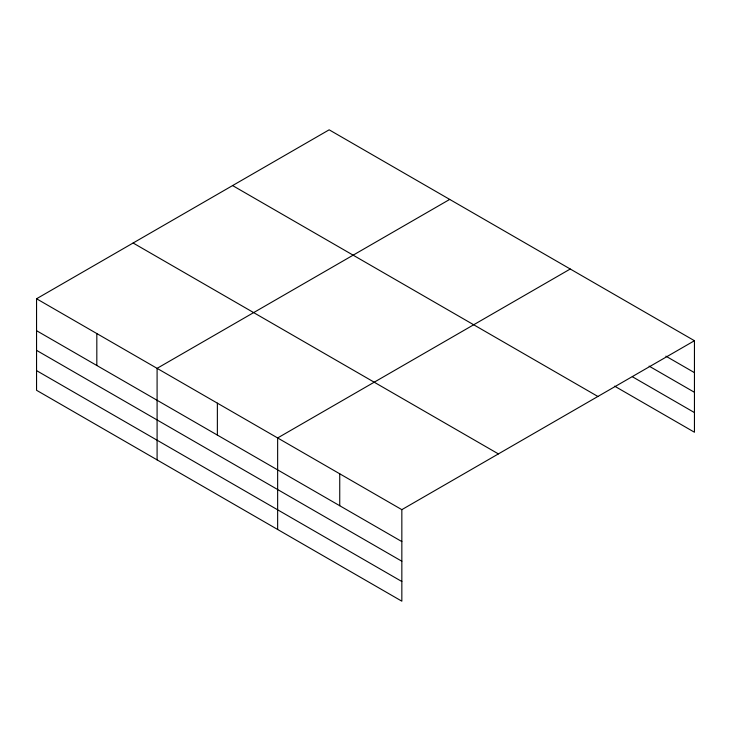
<?xml version="1.0" encoding="UTF-8"?>
<svg xmlns="http://www.w3.org/2000/svg" width="731" height="731" viewBox="0 0 731 731"><rect width="100%" height="100%" fill="white"/><g stroke="black" fill="none" stroke-linecap="round" stroke-linejoin="round"><path stroke-width="1.1" d="M36.55 298.76L401.84 509.653L401.84 601.184L36.55 390.281L36.55 298.76L329.16 129.816L694.45 340.719L694.45 432.24L614.607 386.151M449.702 199.417L157.092 368.351L157.092 459.881M570.253 269.017L277.643 437.951L277.643 529.472M401.84 509.653L694.45 340.719M665.868 356.143L694.45 372.646M649.11 366.13L694.45 392.309M632.352 376.721L694.45 412.576M232.595 185.573L597.885 396.467M133.115 243.012L498.405 453.905M36.55 330.686L401.84 541.58M36.55 350.35L401.84 561.244M36.55 370.617L401.84 581.51M339.741 473.807L339.741 505.724M217.372 403.156L217.372 435.073M96.821 333.555L96.821 365.482"/></g></svg>
